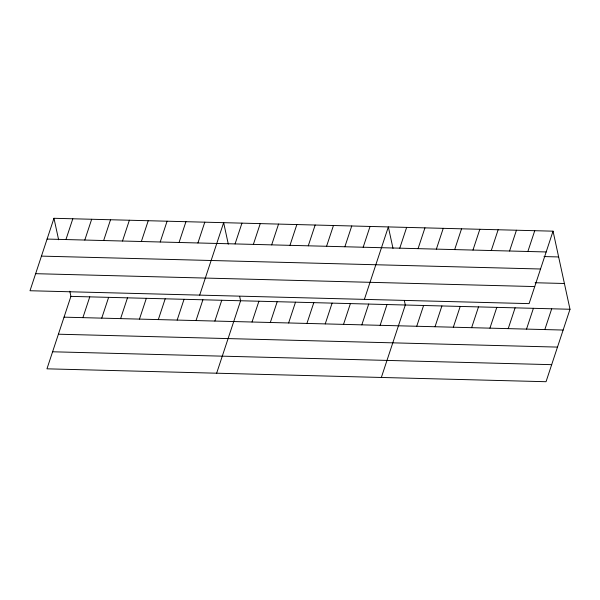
<?xml version="1.0" encoding="UTF-8"?>
<svg xmlns="http://www.w3.org/2000/svg" width="600" height="600" viewBox="0 0 600 600"><rect width="100%" height="100%" fill="white"/><g stroke="black" fill="none" stroke-linecap="round" stroke-linejoin="round"><path stroke-width="0.9" d="M53.963 218.288L30 290.737L529.088 303.623L553.043 231.173L53.963 218.288L58.62 239.767M65.94 239.558L72.81 218.775M84.795 240.045L91.665 219.263M69.795 291.225L70.912 296.377L46.957 368.827L546.037 381.712L570 309.263L553.043 231.173M103.65 240.525L110.52 219.75M82.898 317.647L89.767 296.865M122.505 241.013L129.375 220.237M101.752 318.135L108.623 297.353M141.36 241.5L148.23 220.725M120.608 318.623L127.477 297.84M160.215 241.987L167.085 221.212M139.462 319.11L146.333 298.327M179.07 242.475L185.94 221.692M158.317 319.597L165.188 298.815M197.925 242.962L204.795 222.18M177.165 320.077L184.042 299.303M199.688 295.118L223.65 222.667L228.308 244.147M196.02 320.565L202.897 299.79M235.072 243.923L241.95 223.14M214.875 321.053L221.752 300.278M253.373 244.395L260.25 223.612M216.645 373.207L240.6 300.765L239.67 296.468M271.673 244.868L278.55 224.085M252.03 322.013L258.9 301.237M289.972 245.34L296.85 224.558M270.33 322.485L277.2 301.71M308.272 245.812L315.15 225.03M288.63 322.957L295.5 302.183M326.572 246.285L333.45 225.502M306.93 323.43L313.8 302.655M344.873 246.757L351.75 225.975M325.23 323.903L332.1 303.127M363.173 247.23L370.05 226.447M343.53 324.375L350.4 303.593M364.388 299.37L388.35 226.92L393.007 248.4M361.83 324.847L368.7 304.065M399.772 248.175L406.643 227.392M380.13 325.32L387 304.538M418.072 248.647L424.942 227.865M381.345 377.46L405.3 305.01L404.37 300.72M436.373 249.12L443.243 228.337M416.73 326.265L423.6 305.483M454.673 249.593L461.543 228.81M435.03 326.737L441.9 305.955M472.972 250.065L479.842 229.282M453.33 327.21L460.2 306.428M491.272 250.538L498.143 229.755M471.63 327.683L478.5 306.9M509.572 251.01L516.442 230.228M489.93 328.155L496.8 307.373M527.873 251.483L534.743 230.7M508.23 328.627L515.1 307.845M526.53 329.1L533.4 308.317M544.83 329.572L551.7 308.79M47.085 239.07L546.173 251.955M543.998 256.567L558.638 256.942M41.445 256.118L540.533 269.002M535.125 282.743L564.405 283.493M35.64 273.683L534.727 286.567M70.912 296.377L570 309.263M64.043 317.16L563.13 330.045M58.403 334.207L557.49 347.093M52.597 351.78L551.678 364.665"/></g></svg>
